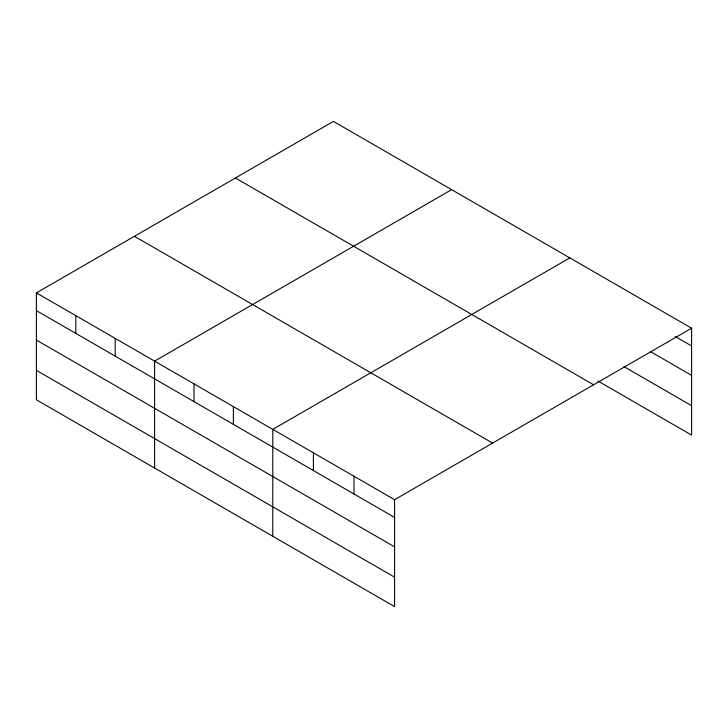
<?xml version="1.0" encoding="UTF-8"?>
<svg xmlns="http://www.w3.org/2000/svg" width="728" height="728" viewBox="0 0 728 728"><rect width="100%" height="100%" fill="white"/><g stroke="black" fill="none" stroke-linecap="round" stroke-linejoin="round"><path stroke-width="1.09" d="M394.576 546.846L394.576 499.681L36.4 292.893L36.4 399.799L394.576 606.597L394.576 546.846L36.4 340.058M597.852 380.981L691.6 435.107L691.6 328.201L333.424 121.403L36.4 292.893M451.624 189.644L154.6 361.134L154.6 468.04M569.824 257.885L272.8 429.374L272.8 536.29M394.576 499.681L691.6 328.201M675.165 336.454L691.6 345.936M651.005 351.933L691.6 375.366M623.942 366.621L691.6 405.687M235.408 177.996L593.584 384.784M134.416 236.3L492.592 443.088M36.4 310.629L394.576 517.426M36.4 370.379L394.576 577.168M353.981 476.249L353.981 493.984M313.395 452.807L313.395 470.552M233.397 406.624L233.397 424.369M193.994 383.874L193.994 401.619M115.197 338.384L115.197 356.129M75.803 315.634L75.803 333.379"/></g></svg>
